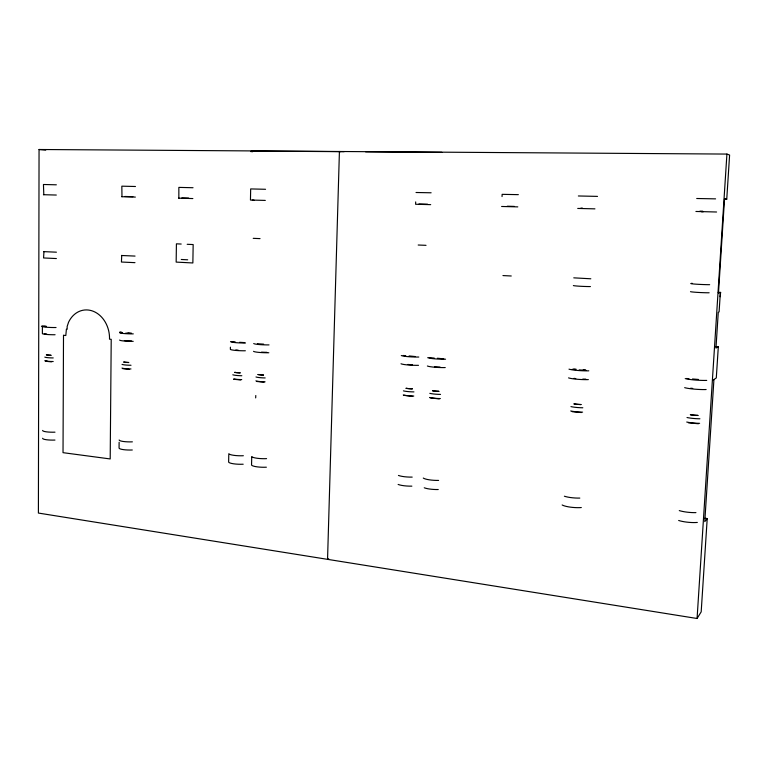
<?xml version="1.0" encoding="UTF-8"?>
<svg xmlns="http://www.w3.org/2000/svg" width="768" height="768" viewBox="0 0 768 768"><rect width="100%" height="100%" fill="white"/><g stroke="black" fill="none" stroke-linecap="round" stroke-linejoin="round"><path stroke-width="1.15" d="M724.368 199.133L726.749 199.181L729.6 155.05L726.922 154.07L39.053 149.501L38.4 513.062L697.075 618.499L701.184 611.856L707.213 518.544L704.89 518.256M42.394 326.381L42.384 333.552A11.059 1.075 0.4 0 0 55.085 334.742M43.805 194.726L43.45 184.493L56.352 184.81M56.39 258.547L43.574 257.962L43.958 251.549M119.126 442.291L119.069 448.061A10.963 2.045 -0.1 0 0 132.298 449.99M121.978 196.733L121.834 186.173L135.466 186.499M134.976 262.656L121.43 262.032L121.738 255.408M178.848 198.192L178.858 187.392L193.037 187.728M230.4 347.165L230.362 349.373A11.664 1.286 1.2 0 0 245.357 350.774M228.778 454.733L228.634 462.115A11.328 2.256 0.8 0 0 243.187 464.218M265.555 189.283L250.675 188.928L250.454 200.035L265.306 200.41M415.69 201.917L415.603 204.269L430.685 204.643M502.042 196.55L502.147 194.342L518.352 194.65M255.677 397.91L255.792 395.52M697.075 618.499L726.922 154.07M720.355 292.502L719.098 311.904L718.272 312.221L715.968 348.067L718.31 346.829L716.294 377.942L712.867 380.237L713.904 379.91L704.774 521.606L707.213 518.544M718.243 292.301L720.634 292.426L720.077 296.736M328.704 558.73L327.552 559.354L339.418 151.498L340.579 151.651M720.634 292.426L718.474 293.04L724.531 198.854L726.749 199.181M416.026 192.499L431.126 192.787M43.421 194.698L56.314 195.043M578.362 195.974L597.504 196.387M696.71 198.499L715.594 198.864M124.838 196.474L132.883 196.675M121.728 196.714L135.36 197.078M501.61 206.477L517.795 206.88M181.834 197.923L188.64 198.086M178.704 198.173L192.864 198.557M580.906 208.128L582.461 208.147M577.728 208.435L594.941 208.858M698.419 423.744L688.416 422.813M581.443 412.541L572.179 411.686M412.704 396.394L403.805 395.318M439.277 398.938L430.176 397.843M695.914 211.469L716.582 212.006M251.203 151.056L344.16 151.68M365.606 151.824L441.859 152.333M135.043 256.08L121.488 255.494M56.419 252.182L43.584 251.626M264.019 382.186L256.771 381.466M418.944 203.981L427.565 204.192M129.187 369.283L122.688 368.63M240.682 379.958L233.568 379.248M590.822 278.784L573.763 277.843M51.456 361.843L45.379 361.238L45.84 360.787A9.312 1.104 0.1 0 1 46.752 360.576M699.917 211.152L702.758 211.21M507.312 206.218L514.397 206.41M511.258 275.99L502.944 275.578M187.69 259.805L181.258 259.478M260.045 238.618L253.219 238.339M426.029 245.328L418.186 245.021M701.366 211.728L703.181 211.786M252.317 200.131L254.026 200.189M181.2 244.042L176.419 243.83L176.16 262.099L192.864 262.963L193.162 244.56L187.181 244.301M714.941 346.589L718.31 346.829M43.834 326.064L46.205 326.256M119.558 332.227L121.949 332.419M127.92 332.909L131.51 333.197M573.706 369.005L576.086 369.197M583.238 369.773L585.619 369.965M41.443 326.17L46.147 326.554M231.36 341.626L235.142 341.837M239.635 342.298L244.646 342.605M257.366 343.738L263.635 344.15M403.238 355.469L405.725 355.766M409.123 355.939L415.238 356.544M429.158 357.571L434.256 358.09M437.405 358.234L443.76 358.858M686.534 378.48L688.925 378.682M692.515 378.97L698.486 379.45M119.933 332.621L122.275 332.813M125.779 333.091L130.454 333.475M572.208 369.312L575.683 369.59M579.168 369.878L586.138 370.445M39.053 149.501L45.725 150.106M250.531 151.498L252.576 151.728M54.97 440.064A10.752 1.891 -0.7 0 1 42.624 438.259M54.989 432.173A10.762 1.834 -0.6 0 1 42.634 430.416M56.054 327.523A11.059 1.018 0.5 0 1 45.398 327.139A11.059 1.018 0.5 0 1 42.883 326.122M50.899 355.258A7.478 0.845 0.2 0 1 46.445 354.826M46.656 334.032A9.706 0.941 0.4 0 1 44.285 333.581M53.203 361.526A8.88 1.046 0.1 0 1 44.794 360.691M53.222 357.936A8.88 1.018 0.2 0 1 44.803 357.12M51.053 355.296A7.862 0.893 0.2 0 1 46.378 354.845M581.318 507.552A13.008 2.832 4.2 0 1 562.166 504.97M579.821 498.086A13.018 2.736 4.1 0 1 564.374 496.214M588.346 379.622A13.402 1.613 3 0 1 568.55 377.885M588.806 370.829A13.411 1.526 3 0 1 568.992 369.158M580.906 404.525A9.062 1.267 3.3 0 1 574.147 403.91M585.744 379.123A11.76 1.421 3 0 1 582.778 379.075M575.741 378.576A11.76 1.421 3 0 1 573.984 378.355M582.595 412.147A10.752 1.565 3.3 0 1 570.71 410.957M582.826 407.779A10.762 1.526 3.3 0 1 570.931 406.608M581.059 404.563A9.523 1.334 3.3 0 1 573.946 403.92M697.325 522.442A13.805 2.995 5.4 0 1 678.662 520.474M695.942 512.621A13.824 2.899 5.2 0 1 679.277 510.595M706.138 389.539A14.237 1.709 3.7 0 1 684.662 387.658M706.723 380.41A14.246 1.622 3.6 0 1 685.219 378.586M697.853 415.392A9.629 1.344 4 0 1 690.547 414.73M692.707 388.426A12.49 1.498 3.7 0 1 690.739 388.186M699.619 423.322A11.424 1.661 4.1 0 1 686.717 422.035M699.907 418.79A11.424 1.622 4.1 0 1 687.005 417.523M698.006 415.44A10.118 1.411 4 0 1 690.326 414.739M266.381 467.203A11.414 2.294 1 0 1 251.549 465.053L251.731 456.547A11.424 2.218 1 0 0 266.582 458.64M268.829 352.752A11.75 1.306 1.3 0 1 253.536 351.322M269.011 344.899A11.76 1.238 1.3 0 1 253.709 343.526M263.366 375.014A7.949 1.027 1.3 0 1 258.067 374.506M266.87 352.33A10.32 1.142 1.3 0 1 261.533 352.128M265.085 381.83A9.437 1.267 1.2 0 1 255.888 380.861M265.171 377.933A9.437 1.238 1.2 0 1 255.974 376.973M263.549 375.053A8.362 1.075 1.3 0 1 257.971 374.525M132.384 441.85A10.973 1.978 -0.1 0 1 119.146 439.978M133.219 341.328A11.28 1.162 0.7 0 1 119.606 340.051M133.296 333.878A11.29 1.094 0.8 0 1 121.901 333.312A11.29 1.094 0.8 0 1 121.056 332.122M128.592 362.477A7.632 0.912 0.5 0 1 123.84 362.026M131.491 340.944A9.898 1.018 0.7 0 1 124.358 340.57M130.982 368.957A9.062 1.123 0.5 0 1 121.997 368.074M131.021 365.251A9.062 1.104 0.5 0 1 122.035 364.378M128.755 362.525A8.026 0.96 0.5 0 1 123.754 362.045M243.36 455.731A11.338 2.179 0.8 0 1 228.797 453.677M245.52 342.998A11.674 1.21 1.2 0 1 230.506 341.645M240.048 372.845A7.891 1.008 1.1 0 1 234.835 372.346M238.157 350.16A10.234 1.123 1.2 0 1 235.843 349.968M241.738 379.603A9.36 1.238 1.1 0 1 233.914 378.95M241.814 375.734A9.37 1.219 1.1 0 1 232.8 374.794M240.221 372.883A8.294 1.056 1.1 0 1 234.749 372.365M590.419 286.57A10.531 0.528 2.3 0 1 579.974 286.243A10.531 0.528 2.3 0 1 573.37 285.562M709.152 292.781A11.184 0.557 2.5 0 1 698.256 292.435A11.184 0.557 2.5 0 1 690.49 291.686M709.661 284.688A11.194 0.499 2.4 0 1 698.755 284.342A11.194 0.499 2.4 0 1 690.979 283.661M691.123 283.411A11.194 0.499 2.4 0 1 692.294 283.334M411.869 486.144A12.058 2.563 2.4 0 1 398.131 484.435M412.195 477.11A12.067 2.477 2.4 0 1 398.448 475.44M418.493 365.318A12.422 1.459 2.1 0 1 401.002 363.773M418.8 357.034A12.432 1.382 2.1 0 1 401.29 355.546M412.214 388.838A8.4 1.142 2.2 0 1 406.195 388.291M412.426 364.781A10.906 1.277 2.1 0 1 407.866 364.454M413.789 396.019A9.974 1.411 2.2 0 1 403.277 394.963M413.942 391.901A9.974 1.382 2.2 0 1 403.421 390.864M412.349 388.877A8.832 1.2 2.2 0 1 406.022 388.301M438.25 489.533A12.192 2.602 2.7 0 1 424.253 487.786M438.605 480.413A12.202 2.525 2.7 0 1 423.283 478.051M445.238 367.565A12.557 1.488 2.2 0 1 427.382 366M445.565 359.203A12.566 1.402 2.2 0 1 427.699 357.686M438.778 391.306A8.496 1.171 2.3 0 1 432.643 390.749M440.054 367.066A11.021 1.306 2.2 0 1 434.448 366.691M440.371 398.554A10.08 1.44 2.4 0 1 429.648 397.478M440.534 394.397A10.09 1.411 2.3 0 1 429.811 393.341M438.912 391.344A8.928 1.229 2.3 0 1 432.47 390.768M63.504 335.309L63.024 452.669L110.198 458.947L111.216 339.322L109.517 339.178A26.765 21.734 81.5 0 0 93.542 311.386A26.765 21.734 81.5 0 0 68.563 322.224L67.162 326.448L67.152 329.28L66.394 329.213L65.808 335.501L63.504 335.309"/></g></svg>
